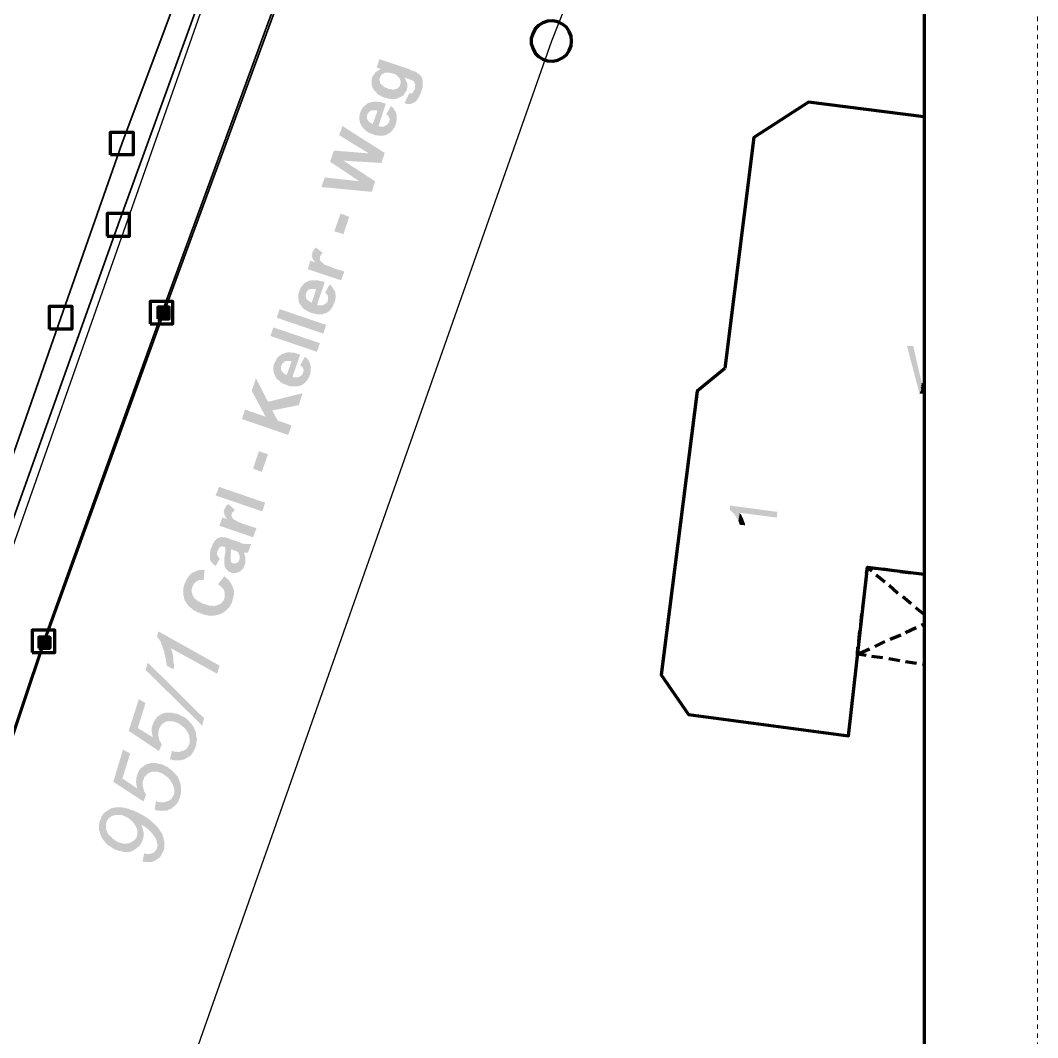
# Model space of a CAD drawing. Header units: metres. Extents: x -47 to 309, y -25 to 105.
# Drawn here: x 7.3 to 29.7, y 24.55 to 46.96 of the extents above; entities that cross this region are included whole.
import ezdxf

# ---------------------------------------------------------------- set-up
doc = ezdxf.new("R2010")
doc.units = ezdxf.units.M
doc.linetypes.add('AUSGEZOGEN', pattern=[0])
doc.linetypes.add('PUNKT2_S9', pattern=[0.001, 0, -0.001])
doc.layers.add('XR$1$STANDARD_1', color=7, linetype='AUSGEZOGEN', lineweight=25)

msp = doc.modelspace()

# ---------------------------------------------------------------- hatches: boundary and pattern name
at = {"layer": 'XR$1$STANDARD_1', "linetype": 'AUSGEZOGEN', "lineweight": 140, "transparency": 33554687}
h = msp.add_hatch(color=7, dxfattribs=at)
h.set_gradient(color2=(0, 0, 0), one_color=1)
h.paths.add_polyline_path([(15.2058, 46.0991), (15.1424, 45.9192), (15.2482, 45.8769), (15.1, 45.4006), (15.2164, 45.697), (15.227, 45.7181), (15.2482, 45.7499), (15.2588, 45.771), (15.2905, 45.7816), (15.3117, 45.7922), (15.3223, 45.8028), (15.4387, 45.8028), (15.4704, 45.7922), (15.5022, 45.7816), (15.5128, 45.7816), (15.5445, 45.771), (15.5763, 45.7499), (15.5974, 45.7393), (15.6186, 45.7181), (15.6397, 45.697), (15.6503, 45.6758), (15.6609, 45.6546), (15.6715, 45.6229), (15.6715, 45.57), (15.6609, 45.5382), (15.5763, 45.2313), (15.5974, 45.2313), (15.608, 45.2419), (15.7562, 45.697), (15.8726, 45.6546), (15.9149, 45.644), (15.9361, 45.6229), (15.9572, 45.6123), (15.9678, 45.6123), (15.9784, 45.5805), (15.989, 45.5594), (15.9996, 45.5276), (15.989, 45.5065), (15.989, 45.4747), (15.9784, 45.4324), (15.8937, 45.1149), (15.9149, 45.1255), (15.9467, 45.1361), (15.9678, 45.1466), (15.989, 45.1572), (16.0102, 45.1784), (16.0207, 45.189), (16.0419, 45.2101), (16.0525, 45.2419), (16.0736, 45.2631), (16.0842, 45.2948), (16.1054, 45.3266), (16.116, 45.3583), (16.1266, 45.3901), (16.1371, 45.4218), (16.1477, 45.4536), (16.1583, 45.4853), (16.1583, 45.57), (16.1689, 45.57), (16.1583, 45.6017), (16.1583, 45.6335), (16.1477, 45.6652), (16.1371, 45.6864), (16.1371, 45.697), (16.1266, 45.7181), (16.1054, 45.7393), (16.0842, 45.7605), (16.0631, 45.7816), (16.0419, 45.7922), (16.0207, 45.8134), (15.9996, 45.824), (15.9678, 45.8345), (15.9361, 45.8451), (15.9043, 45.8557), (15.8726, 45.8769)], flags=0)
h = msp.add_hatch(color=7, dxfattribs=at)
h.set_gradient(color2=(0, 0, 0), one_color=1)
h.paths.add_polyline_path([(15.0471, 45.697), (15.0365, 45.6652), (15.0365, 45.5276), (15.0471, 45.4959), (15.0577, 45.4641), (15.0683, 45.443), (15.0894, 45.4218), (15.1, 45.4006), (15.2482, 45.8769), (15.227, 45.8769), (15.1953, 45.8663), (15.1741, 45.8451), (15.1529, 45.8345), (15.1212, 45.8134), (15.1106, 45.7922), (15.0894, 45.771), (15.0789, 45.7499), (15.0577, 45.7287)], flags=0)
h = msp.add_hatch(color=7, dxfattribs=at)
h.set_gradient(color2=(0, 0, 0), one_color=1)
h.paths.add_polyline_path([(15.1, 45.4006), (15.1212, 45.3795), (15.1424, 45.3583), (15.1529, 45.3371), (15.1847, 45.3266), (15.2058, 45.3054), (15.2376, 45.2948), (15.2588, 45.2736), (15.2905, 45.2631), (15.3223, 45.2525), (15.3328, 45.2525), (15.3646, 45.2419), (15.3963, 45.2313), (15.4281, 45.2313), (15.4598, 45.2207), (15.5445, 45.2207), (15.5763, 45.2313), (15.6609, 45.5382), (15.6609, 45.5171), (15.6397, 45.4959), (15.6186, 45.4747), (15.5974, 45.4536), (15.5763, 45.443), (15.5551, 45.443), (15.5339, 45.4324), (15.481, 45.4324), (15.4493, 45.443), (15.4175, 45.443), (15.3858, 45.4536), (15.3752, 45.4641), (15.3434, 45.4747), (15.3117, 45.4853), (15.2905, 45.5065), (15.2693, 45.5276), (15.2482, 45.5382), (15.227, 45.5594), (15.2164, 45.5805), (15.2164, 45.6123), (15.2058, 45.6335), (15.2058, 45.6652), (15.2164, 45.697)], flags=0)
h = msp.add_hatch(color=7, dxfattribs=at)
h.set_gradient(color2=(0, 0, 0), one_color=1)
h.paths.add_polyline_path([(15.608, 45.2419), (15.6292, 45.2525), (15.6609, 45.2631), (15.6821, 45.2736), (15.7138, 45.2948), (15.735, 45.3054), (15.7456, 45.3266), (15.7667, 45.3477), (15.7773, 45.3795), (15.7985, 45.4006), (15.8091, 45.4324), (15.8091, 45.443), (15.8197, 45.4747), (15.8197, 45.5594), (15.8091, 45.5805), (15.7985, 45.6123), (15.7879, 45.6335), (15.7773, 45.6652), (15.7562, 45.697)], flags=0)
h = msp.add_hatch(color=7, dxfattribs=at)
h.set_gradient(color2=(0, 0, 0), one_color=1)
h.paths.add_polyline_path([(15.7562, 45.1361), (15.7773, 45.1255), (15.8091, 45.1149), (15.8937, 45.1149), (15.9784, 45.4324), (15.9678, 45.4218), (15.9572, 45.4006), (15.9467, 45.3689), (15.9255, 45.3583), (15.9149, 45.3477), (15.862, 45.3477)], flags=0)
h = msp.add_hatch(color=7, dxfattribs=at)
h.set_gradient(color2=(0, 0, 0), one_color=1)
h.paths.add_polyline_path([(14.7825, 44.9244), (14.7719, 44.8927), (14.7719, 44.8609), (14.7614, 44.8397), (14.7614, 44.7762), (14.7719, 44.7551), (14.7719, 44.7233), (14.7825, 44.6916), (14.7931, 44.6704), (14.8037, 44.6387), (14.8249, 44.6175), (14.8354, 44.5963), (14.9413, 44.8821), (14.9519, 44.9138), (14.973, 44.935), (14.9942, 44.9562), (15.0154, 44.9667), (15.0471, 44.9773), (15.1318, 44.9773), (15.1635, 44.9667), (15.0577, 44.6704), (14.9942, 44.4693), (15.0259, 44.4588), (15.0577, 44.4482), (15.0789, 44.4376), (15.1106, 44.427), (15.1424, 44.427), (15.1741, 44.4164), (15.2905, 44.4164), (15.3117, 44.427), (15.3434, 44.427), (15.3646, 44.4376), (15.3858, 44.4482), (15.4069, 44.4588), (15.4387, 44.4799), (15.4598, 44.5011), (15.4704, 44.5117), (15.4916, 44.5328), (15.5128, 44.5646), (15.5233, 44.5858), (15.5445, 44.6175), (15.5551, 44.6387), (15.5657, 44.6704), (15.5763, 44.6916), (15.5763, 44.7233), (15.5868, 44.7551), (15.5868, 44.8715), (15.5763, 44.8927), (15.5763, 44.9032), (15.5657, 44.935), (15.5551, 44.9562), (15.5339, 44.9773), (15.5233, 45.0091), (15.4175, 44.7233), (15.4175, 44.7127), (15.3963, 44.681), (15.3752, 44.6598), (15.354, 44.6493), (15.3328, 44.6281), (15.3223, 44.6281), (15.3011, 44.6175), (15.2164, 44.6175), (15.1847, 44.6281), (15.3434, 45.1149), (15.3223, 45.1255), (15.2905, 45.1361), (15.2588, 45.1466), (15.227, 45.1572), (15.1953, 45.1572), (15.1635, 45.1678), (15.0789, 45.1678), (15.0577, 45.1572), (15.0259, 45.1572), (15.0048, 45.1466), (14.9836, 45.1466), (14.9624, 45.1361), (14.9413, 45.1255), (14.9201, 45.1043), (14.8989, 45.0937), (14.8778, 45.0726), (14.8566, 45.0514), (14.8354, 45.0302), (14.8249, 45.0091), (14.8037, 44.9773), (14.7931, 44.9456)], flags=0)
h = msp.add_hatch(color=7, dxfattribs=at)
h.set_gradient(color2=(0, 0, 0), one_color=1)
h.paths.add_polyline_path([(15.354, 44.8821), (15.3646, 44.8821), (15.3963, 44.8609), (15.4069, 44.8397), (15.4175, 44.808), (15.4281, 44.7868), (15.4281, 44.7551), (15.4175, 44.7233), (15.5233, 45.0091), (15.5022, 45.0302), (15.481, 45.0514), (15.4598, 45.0726)], flags=0)
h = msp.add_hatch(color=7, dxfattribs=at)
h.set_gradient(color2=(0, 0, 0), one_color=1)
h.paths.add_polyline_path([(14.8354, 44.5963), (14.8566, 44.5752), (14.8778, 44.554), (14.8989, 44.5328), (14.9201, 44.5117), (14.9413, 44.5011), (14.973, 44.4799), (14.9942, 44.4693), (15.0577, 44.6704), (15.0365, 44.681), (15.0048, 44.7022), (14.9836, 44.7127), (14.9624, 44.7339), (14.9519, 44.7551), (14.9413, 44.7657), (14.9307, 44.7974), (14.9307, 44.8503), (14.9413, 44.8821)], flags=0)
h = msp.add_hatch(color=7, dxfattribs=at)
h.set_gradient(color2=(0, 0, 0), one_color=1)
h.paths.add_polyline_path([(14.391, 44.6281), (14.3169, 44.427), (14.973, 44.0249), (15.2482, 43.8132), (15.3223, 44.0354)], flags=0)
h = msp.add_hatch(color=7, dxfattribs=at)
h.set_gradient(color2=(0, 0, 0), one_color=1)
h.paths.add_polyline_path([(14.2005, 44.0884), (14.1158, 43.8449), (14.7614, 43.411), (15.0365, 43.1782), (15.1106, 43.411), (14.4121, 43.8661)], flags=0)
h = msp.add_hatch(color=7, dxfattribs=at)
h.set_gradient(color2=(0, 0, 0), one_color=1)
h.paths.add_polyline_path([(14.2005, 44.0884), (14.4121, 43.8661), (15.2482, 43.8132), (14.973, 44.0249)], flags=0)
h = msp.add_hatch(color=7, dxfattribs=at)
h.set_gradient(color2=(0, 0, 0), one_color=1)
h.paths.add_polyline_path([(13.9994, 43.4957), (13.9253, 43.2841), (15.0365, 43.1782), (14.7614, 43.411)], flags=0)
h = msp.add_hatch(color=7, dxfattribs=at)
h.set_gradient(color2=(0, 0, 0), one_color=1)
h.paths.add_polyline_path([(14.4121, 42.2469), (14.2111, 42.3104), (14.3486, 42.702), (14.5391, 42.6279)], flags=0)
h = msp.add_hatch(color=7, dxfattribs=at)
h.set_gradient(color2=(0, 0, 0), one_color=1)
h.paths.add_polyline_path([(13.7242, 41.8342), (13.7242, 41.8024), (13.7137, 41.7707), (13.7242, 41.7389), (13.7242, 41.7284), (13.7348, 41.7072), (13.7454, 41.686), (13.7666, 41.6543), (13.7877, 41.6225), (13.8936, 41.7495), (13.9041, 41.7601), (13.9147, 41.7919), (13.9359, 41.813), (13.9571, 41.8342), (13.8089, 41.9506), (13.7877, 41.9294), (13.7666, 41.9083), (13.756, 41.8871), (13.7348, 41.8659)], flags=0)
h = msp.add_hatch(color=7, dxfattribs=at)
h.set_gradient(color2=(0, 0, 0), one_color=1)
h.paths.add_polyline_path([(13.6819, 41.6649), (13.629, 41.4744), (14.3592, 41.231), (14.4333, 41.4215), (14.2005, 41.4955), (14.1687, 41.5061), (14.1264, 41.5273), (14.0946, 41.5379), (14.0629, 41.5485), (14.0417, 41.559), (14.01, 41.5696), (13.9888, 41.5802), (13.9782, 41.5908), (13.9571, 41.6014), (13.9465, 41.612), (13.9253, 41.6331), (13.9041, 41.6543), (13.8936, 41.6754), (13.8936, 41.7495), (13.7877, 41.6225)], flags=0)
h = msp.add_hatch(color=7, dxfattribs=at)
h.set_gradient(color2=(0, 0, 0), one_color=1)
h.paths.add_polyline_path([(13.4385, 40.9876), (13.4279, 40.9558), (13.4173, 40.9346), (13.4173, 40.8182), (13.4279, 40.7865), (13.4279, 40.7653), (13.4385, 40.7336), (13.4597, 40.7018), (13.4702, 40.6807), (13.4914, 40.6595), (13.5867, 40.9452), (13.6078, 40.977), (13.6184, 40.9981), (13.6396, 41.0193), (13.6713, 41.0299), (13.6925, 41.0405), (13.7772, 41.0405), (13.8089, 41.0299), (13.7137, 40.7336), (13.6502, 40.5325), (13.6819, 40.5219), (13.7137, 40.5113), (13.7348, 40.5007), (13.7666, 40.5007), (13.7983, 40.4902), (13.8301, 40.4796), (13.9359, 40.4796), (13.9676, 40.4902), (13.9888, 40.5007), (14.01, 40.5007), (14.0417, 40.5113), (14.0629, 40.5325), (14.0841, 40.5431), (14.1052, 40.5642), (14.1264, 40.5854), (14.1476, 40.6066), (14.1581, 40.6277), (14.1793, 40.6489), (14.1899, 40.6807), (14.2005, 40.7124), (14.2216, 40.7442), (14.2216, 40.7653), (14.2322, 40.7865), (14.2322, 40.8182), (14.2428, 40.85), (14.2428, 40.9029), (14.2322, 40.9346), (14.2322, 40.9664), (14.2216, 40.9981), (14.2005, 41.0193), (14.1899, 41.0511), (14.1687, 41.0722), (14.0735, 40.7865), (14.0629, 40.7759), (14.0523, 40.7442), (14.0311, 40.723), (14.01, 40.7124), (13.9782, 40.6912), (13.9465, 40.6807), (13.8618, 40.6807), (13.8301, 40.6912), (13.9994, 41.1886), (13.9782, 41.1992), (13.9359, 41.2098), (13.9041, 41.2098), (13.8724, 41.2204), (13.8407, 41.231), (13.7031, 41.231), (13.6819, 41.2204), (13.6607, 41.2204), (13.629, 41.2098), (13.6184, 41.1992), (13.5972, 41.1886), (13.5655, 41.1781), (13.5443, 41.1569), (13.5232, 41.1357), (13.5126, 41.1146), (13.4914, 41.0934), (13.4702, 41.0722), (13.4597, 41.0405), (13.4491, 41.0193)], flags=0)
h = msp.add_hatch(color=7, dxfattribs=at)
h.set_gradient(color2=(0, 0, 0), one_color=1)
h.paths.add_polyline_path([(14.01, 40.9558), (14.0206, 40.9452), (14.0417, 40.9241), (14.0629, 40.9029), (14.0735, 40.8817), (14.0735, 40.7865), (14.1687, 41.0722), (14.1581, 41.0934), (14.137, 41.1146), (14.1052, 41.1357)], flags=0)
h = msp.add_hatch(color=7, dxfattribs=at)
h.set_gradient(color2=(0, 0, 0), one_color=1)
h.paths.add_polyline_path([(13.4914, 40.6595), (13.502, 40.6383), (13.5232, 40.6172), (13.5443, 40.596), (13.5655, 40.5854), (13.5972, 40.5642), (13.6184, 40.5537), (13.6502, 40.5325), (13.7137, 40.7336), (13.6819, 40.7547), (13.6607, 40.7653), (13.6396, 40.7865), (13.6184, 40.7971), (13.5972, 40.8182), (13.5972, 40.8288), (13.5867, 40.8606), (13.5761, 40.8923), (13.5867, 40.9135), (13.5867, 40.9452)], flags=0)
h = msp.add_hatch(color=7, dxfattribs=at)
h.set_gradient(color2=(0, 0, 0), one_color=1)
h.paths.add_polyline_path([(13.9676, 40.0563), (12.9411, 40.4055), (13.0046, 40.596), (14.0311, 40.2468)], flags=0)
h = msp.add_hatch(color=7, dxfattribs=at)
h.set_gradient(color2=(0, 0, 0), one_color=1)
h.paths.add_polyline_path([(13.8301, 39.6541), (12.8035, 40.0033), (12.867, 40.1938), (13.8936, 39.8446)], flags=0)
h = msp.add_hatch(color=7, dxfattribs=at)
h.set_gradient(color2=(0, 0, 0), one_color=1)
h.paths.add_polyline_path([(26.9635, 39.7811), (26.8259, 39.7811), (27.1011, 38.7334), (27.1646, 38.8816), (27.1646, 38.9239), (27.154, 38.9556), (27.154, 38.9768), (27.1434, 39.0086), (27.1434, 39.0403), (27.1328, 39.0615), (27.1222, 39.0932)], flags=0)
h = msp.add_hatch(color=7, dxfattribs=at)
h.set_gradient(color2=(0, 0, 0), one_color=1)
h.paths.add_polyline_path([(12.8882, 39.3895), (12.8776, 39.3684), (12.8776, 39.3366), (12.867, 39.3049), (12.867, 39.252), (12.8776, 39.2202), (12.8776, 39.199), (12.8882, 39.1673), (12.8988, 39.1461), (12.9094, 39.1144), (12.9305, 39.0826), (12.9411, 39.0615), (13.0469, 39.3578), (13.0575, 39.379), (13.0787, 39.4107), (13.0998, 39.4213), (13.121, 39.4425), (13.1528, 39.453), (13.2374, 39.453), (13.2692, 39.4425), (13.1633, 39.1461), (13.0998, 38.9451), (13.1316, 38.9345), (13.1633, 38.9239), (13.1845, 38.9133), (13.2163, 38.9027), (13.248, 38.8921), (13.3962, 38.8921), (13.4173, 38.9027), (13.4491, 38.9027), (13.4702, 38.9133), (13.4914, 38.9239), (13.5232, 38.9345), (13.5443, 38.9556), (13.5655, 38.9662), (13.5761, 38.9874), (13.5972, 39.0086), (13.6184, 39.0297), (13.629, 39.0615), (13.6502, 39.0826), (13.6607, 39.1144), (13.6713, 39.1461), (13.6819, 39.1673), (13.6819, 39.199), (13.6925, 39.2308), (13.6925, 39.3472), (13.6819, 39.3684), (13.6819, 39.379), (13.6713, 39.4107), (13.6607, 39.4319), (13.6502, 39.453), (13.629, 39.4848), (13.5232, 39.199), (13.5232, 39.1779), (13.502, 39.1567), (13.4914, 39.1355), (13.4597, 39.1144), (13.4385, 39.1038), (13.4279, 39.1038), (13.4068, 39.0932), (13.3221, 39.0932), (13.2903, 39.1038), (13.4597, 39.5906), (13.4279, 39.6012), (13.3962, 39.6118), (13.3644, 39.6224), (13.3327, 39.6329), (13.2692, 39.6329), (13.2374, 39.6435), (13.1845, 39.6435), (13.1633, 39.6329), (13.1316, 39.6329), (13.1104, 39.6224), (13.0893, 39.6118), (13.0787, 39.6118), (13.0469, 39.6012), (13.0258, 39.58), (13.0046, 39.5694), (12.9834, 39.5483), (12.9623, 39.5271), (12.9411, 39.5059), (12.9305, 39.4742), (12.9199, 39.453), (12.8988, 39.4213)], flags=0)
h = msp.add_hatch(color=7, dxfattribs=at)
h.set_gradient(color2=(0, 0, 0), one_color=1)
h.paths.add_polyline_path([(13.4597, 39.3578), (13.4702, 39.3472), (13.502, 39.326), (13.5126, 39.3049), (13.5232, 39.2837), (13.5337, 39.2625), (13.5337, 39.2308), (13.5232, 39.199), (13.629, 39.4848), (13.6078, 39.5059), (13.5867, 39.5271), (13.5655, 39.5483)], flags=0)
h = msp.add_hatch(color=7, dxfattribs=at)
h.set_gradient(color2=(0, 0, 0), one_color=1)
h.paths.add_polyline_path([(12.9411, 39.0615), (12.9623, 39.0403), (12.9834, 39.0297), (13.0046, 39.0086), (13.0258, 38.9874), (13.0469, 38.9768), (13.0787, 38.9556), (13.0998, 38.9451), (13.1633, 39.1461), (13.1422, 39.1567), (13.1104, 39.1673), (13.0893, 39.1885), (13.0681, 39.2096), (13.0575, 39.2308), (13.0469, 39.2414), (13.0363, 39.2625), (13.0363, 39.326), (13.0469, 39.3578)], flags=0)
h = msp.add_hatch(color=7, dxfattribs=at)
h.set_gradient(color2=(0, 0, 0), one_color=1)
h.paths.add_polyline_path([(12.486, 39.072), (12.3908, 38.7969), (12.6977, 38.2254), (12.8459, 38.363), (13.4279, 38.4794), (13.5126, 38.744), (12.7506, 38.5535)], flags=0)
h = msp.add_hatch(color=7, dxfattribs=at)
h.set_gradient(color2=(0, 0, 0), one_color=1)
h.paths.add_polyline_path([(27.1963, 38.7334), (27.1011, 38.7334), (27.1646, 38.8816), (27.1963, 38.8816), (27.1963, 38.7704)], flags=0)
h = msp.add_hatch(color=7, dxfattribs=at)
h.set_gradient(color2=(0, 0, 0), one_color=1)
h.paths.add_polyline_path([(27.1963, 38.7704), (27.1646, 38.8816), (27.1963, 38.8816), (27.1963, 38.8181)], flags=0)
h = msp.add_hatch(color=7, dxfattribs=at)
h.set_gradient(color2=(0, 0, 0), one_color=1)
h.paths.add_polyline_path([(12.2426, 38.3842), (12.1791, 38.1725), (13.1951, 37.8233), (13.2692, 38.0349), (12.9623, 38.1408), (12.8459, 38.363), (12.6977, 38.2254)], flags=0)
h = msp.add_hatch(color=7, dxfattribs=at)
h.set_gradient(color2=(0, 0, 0), one_color=1)
h.paths.add_polyline_path([(12.613, 37.0084), (12.4225, 37.0825), (12.5495, 37.4634), (12.7506, 37.3999)], flags=0)
h = msp.add_hatch(color=7, dxfattribs=at)
h.set_gradient(color2=(0, 0, 0), one_color=1)
h.paths.add_polyline_path([(12.6236, 36.1406), (11.5971, 36.4898), (11.6712, 36.6803), (12.6871, 36.3311)], flags=0)
h = msp.add_hatch(color=7, dxfattribs=at)
h.set_gradient(color2=(0, 0, 0), one_color=1)
h.paths.add_polyline_path([(11.7452, 36.003), (11.6817, 35.8231), (12.4225, 35.5691), (12.4966, 35.7702), (12.2638, 35.8443), (12.232, 35.8548), (12.1897, 35.8654), (12.158, 35.8866), (12.1262, 35.8972), (12.0945, 35.9078), (12.0733, 35.9183), (12.0521, 35.9289), (12.0416, 35.9395), (12.0204, 35.9501), (12.0098, 35.9501), (11.9886, 35.9713), (11.9675, 35.9924), (11.9569, 36.0136), (11.9463, 36.0347), (11.9463, 36.0665), (11.9569, 36.0982), (11.8511, 35.9713)], flags=0)
h = msp.add_hatch(color=7, dxfattribs=at)
h.set_gradient(color2=(0, 0, 0), one_color=1)
h.paths.add_polyline_path([(11.7876, 36.1829), (11.7876, 36.1723), (11.777, 36.1406), (11.777, 36.1194), (11.7876, 36.0877), (11.7876, 36.0771), (11.7981, 36.0559), (11.8087, 36.0242), (11.8299, 36.003), (11.8511, 35.9713), (11.9569, 36.0982), (11.9569, 36.1088), (11.9781, 36.13), (11.9992, 36.1512), (12.0204, 36.1723), (11.8722, 36.2993), (11.8511, 36.2782), (11.8299, 36.257), (11.8193, 36.2358), (11.7981, 36.2041)], flags=0)
h = msp.add_hatch(color=7, dxfattribs=at)
h.set_gradient(color2=(0, 0, 0), one_color=1)
h.paths.add_polyline_path([(22.9314, 36.2676), (22.9208, 36.1829), (22.9208, 36.1723), (22.942, 36.1617), (22.9631, 36.1406), (22.9843, 36.1194), (23.0055, 36.0982), (23.0266, 36.0771), (23.0372, 36.0453), (23.0584, 36.0347), (23.069, 36.003), (23.0795, 35.9818), (23.1007, 35.9607), (23.1113, 35.9289), (23.143, 36.1088), (23.9579, 36.003), (23.9685, 36.13)], flags=0)
h = msp.add_hatch(color=7, dxfattribs=at)
h.set_gradient(color2=(0, 0, 0), one_color=1)
h.paths.add_polyline_path([(23.1113, 35.9289), (23.1219, 35.9078), (23.1325, 35.876), (23.143, 35.8443), (23.2595, 35.8337), (23.2595, 35.8654), (23.2489, 35.8866), (23.2383, 35.9183), (23.2277, 35.9395), (23.2171, 35.9713), (23.2171, 35.9818), (23.196, 36.0136), (23.1854, 36.0347), (23.1748, 36.0665), (23.1536, 36.0877), (23.143, 36.1088)], flags=0)
h = msp.add_hatch(color=7, dxfattribs=at)
h.set_gradient(color2=(0, 0, 0), one_color=1)
h.paths.add_polyline_path([(11.5018, 35.3257), (11.4912, 35.3257), (11.4807, 35.2834), (11.4807, 35.2516), (11.4701, 35.2199), (11.4701, 35.0929), (11.4807, 35.0611), (11.4912, 35.04), (11.5124, 35.0188), (11.523, 34.9976), (11.5442, 34.9765), (11.5759, 34.9553), (11.5971, 34.9341), (11.6923, 35.1035), (11.6817, 35.1035), (11.6606, 35.1246), (11.65, 35.1458), (11.6394, 35.1669), (11.6288, 35.1775), (11.6288, 35.2304), (11.6394, 35.2622), (11.7452, 35.5691), (11.7241, 35.5797), (11.7029, 35.5691), (11.6923, 35.5691), (11.6712, 35.5585), (11.6394, 35.5479), (11.6182, 35.5374), (11.5971, 35.5056), (11.5759, 35.495), (11.5653, 35.4739), (11.5547, 35.4527), (11.5336, 35.4209), (11.523, 35.3892), (11.5124, 35.3574)], flags=0)
h = msp.add_hatch(color=7, dxfattribs=at)
h.set_gradient(color2=(0, 0, 0), one_color=1)
h.paths.add_polyline_path([(11.7452, 35.5691), (11.6394, 35.2622), (11.65, 35.2939), (11.6712, 35.3257), (11.6817, 35.3469), (11.7029, 35.3574), (11.7346, 35.368), (11.7558, 35.368), (11.7876, 35.3574), (11.8087, 35.3469), (11.8087, 35.2199), (11.7981, 35.1881), (11.7981, 35.1458), (11.7876, 35.114), (11.7876, 34.9659), (11.7981, 34.9447), (11.7981, 34.913), (11.9357, 35.3045), (11.9781, 35.2939), (11.9886, 35.2834), (12.031, 35.2728), (12.0521, 35.2622), (12.0733, 35.2516), (12.0945, 35.241), (12.1051, 35.2093), (12.1156, 35.1881), (12.1262, 35.1564), (12.1262, 35.1035), (12.1156, 35.0717), (12.031, 34.786), (12.0627, 34.786), (12.2215, 35.2304), (12.3061, 35.2304), (12.3802, 35.4209), (12.2638, 35.4209), (12.2426, 35.4209), (12.2109, 35.4315), (12.1897, 35.4315), (12.158, 35.4421), (12.1156, 35.4633), (11.8934, 35.5374), (11.8722, 35.5479), (11.8405, 35.5585), (11.8087, 35.5691), (11.777, 35.5691)], flags=0)
h = msp.add_hatch(color=7, dxfattribs=at)
h.set_gradient(color2=(0, 0, 0), one_color=1)
h.paths.add_polyline_path([(11.7981, 34.913), (11.8193, 34.8918), (11.8299, 34.86), (11.8405, 34.86), (11.8616, 34.8389), (11.8828, 34.8177), (11.904, 34.8071), (11.9357, 34.7965), (11.9463, 34.786), (12.031, 34.786), (12.1156, 35.0717), (12.1051, 35.04), (12.0839, 35.0188), (12.0627, 35.0082), (12.0416, 34.9976), (12.0098, 34.987), (11.9781, 34.9976), (11.9569, 35.0082), (11.9357, 35.0294), (11.9251, 35.0611), (11.9251, 35.1881), (11.9357, 35.2304), (11.9357, 35.3045)], flags=0)
h = msp.add_hatch(color=7, dxfattribs=at)
h.set_gradient(color2=(0, 0, 0), one_color=1)
h.paths.add_polyline_path([(12.0627, 34.786), (12.0839, 34.7965), (12.1156, 34.8071), (12.1368, 34.8177), (12.158, 34.8389), (12.1791, 34.86), (12.2003, 34.8812), (12.2109, 34.9024), (12.2215, 34.9341), (12.2426, 34.9659), (12.2426, 34.9765), (12.2532, 35.0082), (12.2532, 35.1458), (12.2426, 35.1669), (12.232, 35.1987), (12.2215, 35.2304)], flags=0)
h = msp.add_hatch(color=7, dxfattribs=at)
h.set_gradient(color2=(0, 0, 0), one_color=1)
h.paths.add_polyline_path([(10.9092, 34.5426), (10.9092, 34.5108), (10.8986, 34.4896), (10.888, 34.4579), (10.888, 34.3944), (10.8774, 34.3732), (10.888, 34.3415), (10.888, 34.2886), (10.8986, 34.2568), (10.8986, 34.2251), (10.9092, 34.2039), (10.9198, 34.1722), (10.9409, 34.151), (10.9409, 34.1404), (10.9515, 34.1192), (10.9727, 34.0981), (10.9833, 34.0769), (11.0044, 34.0557), (11.0256, 34.0346), (11.0468, 34.0134), (11.0679, 34.0028), (11.0891, 33.9817), (11.1103, 33.9605), (11.142, 33.9499), (11.1632, 33.9393), (11.1949, 33.9182), (11.2267, 33.9076), (11.2584, 33.897), (11.2902, 33.8864), (11.3113, 33.8758), (11.3431, 33.8652), (11.3748, 33.8547), (11.4066, 33.8547), (11.4383, 33.8441), (11.5865, 33.8441), (11.6077, 33.8547), (11.6394, 33.8547), (11.6606, 33.8652), (11.6923, 33.8758), (11.7135, 33.8864), (11.7241, 33.8864), (11.7558, 33.9076), (11.777, 33.9182), (11.7981, 33.9393), (11.8193, 33.9499), (11.8405, 33.9711), (11.8616, 33.9922), (11.8828, 34.0134), (11.904, 34.0346), (11.9146, 34.0557), (11.9251, 34.0875), (11.9463, 34.1087), (11.9569, 34.1404), (11.9675, 34.1722), (11.9675, 34.1827), (11.9781, 34.2145), (11.9886, 34.2462), (11.9886, 34.278), (11.9992, 34.2991), (11.9992, 34.3944), (11.9886, 34.4156), (11.9886, 34.4473), (11.9781, 34.4685), (11.9675, 34.4896), (11.9569, 34.5108), (11.9463, 34.532), (11.9357, 34.5531), (11.9146, 34.5849), (11.7876, 34.2251), (11.7876, 34.2145), (11.777, 34.1827), (11.7558, 34.1616), (11.7346, 34.1404), (11.7241, 34.1192), (11.6923, 34.0981), (11.6712, 34.0875), (11.65, 34.0769), (11.6394, 34.0769), (11.6182, 34.0663), (11.5865, 34.0663), (11.5653, 34.0557), (11.5442, 34.0557), (11.5124, 34.0663), (11.4489, 34.0663), (11.4172, 34.0769), (11.3854, 34.0875), (11.3431, 34.0981), (11.3113, 34.1087), (11.2796, 34.1298), (11.2478, 34.1404), (11.2161, 34.1616), (11.1949, 34.1722), (11.1738, 34.1933), (11.1526, 34.2039), (11.1314, 34.2251), (11.1208, 34.2462), (11.1103, 34.2568), (11.0997, 34.278), (11.0891, 34.2991), (11.0785, 34.3309), (11.0679, 34.3626), (11.0679, 34.4156), (11.0785, 34.4473), (11.0891, 34.4791), (11.2055, 34.8389), (11.1738, 34.8283), (11.1526, 34.8177), (11.1314, 34.8071), (11.1103, 34.7965), (11.0785, 34.786), (11.0573, 34.7648), (11.0362, 34.7436), (11.015, 34.7225), (11.0044, 34.7013), (10.9833, 34.6801), (10.9621, 34.659), (10.9515, 34.6272), (10.9409, 34.6061), (10.9303, 34.5743)], flags=0)
h = msp.add_hatch(color=7, dxfattribs=at)
h.set_gradient(color2=(0, 0, 0), one_color=1)
h.paths.add_polyline_path([(11.2055, 34.8389), (11.0891, 34.4791), (11.0891, 34.4896), (11.0997, 34.5108), (11.1208, 34.5426), (11.142, 34.5637), (11.1526, 34.5849), (11.1843, 34.5955), (11.1843, 34.6061), (11.2161, 34.6166), (11.2373, 34.6272), (11.3325, 34.6272), (11.3537, 34.8495), (11.2373, 34.8495)], flags=0)
h = msp.add_hatch(color=7, dxfattribs=at)
h.set_gradient(color2=(0, 0, 0), one_color=1)
h.paths.add_polyline_path([(11.65, 34.532), (11.6712, 34.5108), (11.7029, 34.5002), (11.7241, 34.4791), (11.7452, 34.4579), (11.7558, 34.4367), (11.777, 34.4156), (11.7876, 34.3838), (11.7876, 34.3732), (11.7981, 34.3415), (11.7981, 34.2568), (11.7876, 34.2251), (11.9146, 34.5849), (11.904, 34.6061), (11.8828, 34.6272), (11.8616, 34.6484), (11.8405, 34.6696), (11.8087, 34.6907), (11.7876, 34.7119)], flags=0)
h = msp.add_hatch(color=7, dxfattribs=at)
h.set_gradient(color2=(0, 0, 0), one_color=1)
h.paths.add_polyline_path([(10.3377, 33.4948), (10.306, 33.389), (10.3271, 33.3467), (10.3589, 33.3149), (10.3695, 33.2832), (10.38, 33.2832), (10.3906, 33.2514), (10.4012, 33.2197), (10.4224, 33.1774), (10.4329, 33.135), (10.4435, 33.0927), (10.4647, 33.0504), (10.4647, 33.0292), (10.4753, 32.9869), (10.4859, 32.9445), (10.4964, 32.9022), (10.507, 32.8599), (10.507, 32.8175), (10.6129, 33.1244), (11.6288, 32.5636), (11.6817, 32.7435)], flags=0)
h = msp.add_hatch(color=7, dxfattribs=at)
h.set_gradient(color2=(0, 0, 0), one_color=1)
h.paths.add_polyline_path([(10.507, 32.8175), (10.5176, 32.7858), (10.5176, 32.7435), (10.6658, 32.6588), (10.6764, 32.6905), (10.6764, 32.7858), (10.6658, 32.8281), (10.6658, 32.9128), (10.6552, 32.9551), (10.6552, 32.9869), (10.6446, 33.0292), (10.634, 33.0609), (10.6234, 33.0927), (10.6129, 33.1244)], flags=0)
h = msp.add_hatch(color=7, dxfattribs=at)
h.set_gradient(color2=(0, 0, 0), one_color=1)
h.paths.add_polyline_path([(11.3007, 31.4206), (10.052, 32.6482), (10.1049, 32.807), (11.3431, 31.5793)], flags=0)
h = msp.add_hatch(color=7, dxfattribs=at)
h.set_gradient(color2=(0, 0, 0), one_color=1)
h.paths.add_polyline_path([(9.9038, 32.0027), (9.6816, 31.3042), (10.3483, 30.8597), (10.4118, 31.0079), (10.4012, 31.0184), (10.38, 31.0608), (10.3589, 31.0925), (10.3483, 31.1349), (10.3377, 31.1772), (10.3377, 31.2936), (10.3483, 31.3253), (10.4329, 31.6852), (10.4012, 31.6746), (10.3695, 31.6534), (10.2213, 31.156), (9.8826, 31.3677), (10.052, 31.918)], flags=0)
h = msp.add_hatch(color=7, dxfattribs=at)
h.set_gradient(color2=(0, 0, 0), one_color=1)
h.paths.add_polyline_path([(10.2107, 31.4312), (10.2001, 31.4206), (10.1895, 31.3783), (10.1895, 31.2724), (10.2001, 31.2301), (10.2001, 31.1878), (10.2213, 31.156), (10.3695, 31.6534), (10.3377, 31.6323), (10.306, 31.6111), (10.2848, 31.5793), (10.2636, 31.5476), (10.2425, 31.5158), (10.2213, 31.4735)], flags=0)
h = msp.add_hatch(color=7, dxfattribs=at)
h.set_gradient(color2=(0, 0, 0), one_color=1)
h.paths.add_polyline_path([(10.4329, 31.6852), (10.3483, 31.3253), (10.3483, 31.3465), (10.3695, 31.3783), (10.3906, 31.4206), (10.4118, 31.4523), (10.4435, 31.4735), (10.4753, 31.4947), (10.4964, 31.5053), (10.5282, 31.5158), (10.6446, 31.5158), (10.6869, 31.5053), (10.7187, 31.4947), (10.7504, 31.4841), (10.7928, 31.4629), (10.8245, 31.4418), (10.8563, 31.41), (10.888, 31.3888), (10.9092, 31.3677), (10.9409, 31.3359), (10.9621, 31.3042), (10.9833, 31.2724), (11.0044, 31.2301), (11.015, 31.1984), (11.015, 31.1666), (11.0256, 31.1243), (11.0256, 31.0502), (11.015, 31.0079), (11.1314, 31.3465), (11.1103, 31.3888), (11.0891, 31.4206), (11.0679, 31.4523), (11.0362, 31.4841), (11.015, 31.5158), (10.9833, 31.5476), (10.9515, 31.5688), (10.9198, 31.6005), (10.8774, 31.6217), (10.8457, 31.6323), (10.8139, 31.6534), (10.7716, 31.6746), (10.7293, 31.6852), (10.7081, 31.6852), (10.6658, 31.6958), (10.6234, 31.7063), (10.507, 31.7063), (10.4647, 31.6958)], flags=0)
h = msp.add_hatch(color=7, dxfattribs=at)
h.set_gradient(color2=(0, 0, 0), one_color=1)
h.paths.add_polyline_path([(10.634, 30.8703), (10.5917, 30.6798), (10.6234, 30.6692), (10.634, 30.6692), (10.6658, 30.6586), (10.8351, 30.6586), (10.8563, 30.6692), (10.888, 30.6692), (10.9303, 30.6904), (10.9621, 30.7115), (11.0044, 30.7327), (11.0362, 30.7539), (11.0573, 30.775), (11.0785, 30.8068), (11.0997, 30.8385), (11.1208, 30.8809), (11.142, 30.9126), (11.1526, 30.9549), (11.1632, 30.9655), (11.1738, 31.0079), (11.1738, 31.0502), (11.1843, 31.0925), (11.1843, 31.1349), (11.1738, 31.1666), (11.1738, 31.2089), (11.1632, 31.2513), (11.1632, 31.2724), (11.142, 31.3148), (11.1314, 31.3465), (11.015, 31.0079), (10.9938, 30.9655), (10.9727, 30.9338), (10.9409, 30.902), (10.9303, 30.8914), (10.8986, 30.8703), (10.8563, 30.8597), (10.8139, 30.8491), (10.8034, 30.8385), (10.761, 30.8385), (10.7187, 30.8491), (10.6764, 30.8491)], flags=0)
h = msp.add_hatch(color=7, dxfattribs=at)
h.set_gradient(color2=(0, 0, 0), one_color=1)
h.paths.add_polyline_path([(9.5546, 30.8914), (9.3429, 30.1824), (10.0096, 29.7485), (10.0625, 29.8967), (10.0625, 29.9072), (10.0308, 29.9496), (10.0202, 29.9813), (10.0096, 30.0236), (9.999, 30.0554), (9.9885, 30.0977), (9.9885, 30.1718), (9.999, 30.2141), (10.0943, 30.574), (10.052, 30.5634), (10.0308, 30.5422), (9.8721, 30.0342), (9.544, 30.2565), (9.7133, 30.8068)], flags=0)
h = msp.add_hatch(color=7, dxfattribs=at)
h.set_gradient(color2=(0, 0, 0), one_color=1)
h.paths.add_polyline_path([(9.8615, 30.32), (9.8615, 30.3094), (9.8509, 30.2671), (9.8509, 30.2247), (9.8403, 30.1824), (9.8509, 30.1612), (9.8509, 30.1189), (9.8615, 30.0766), (9.8721, 30.0342), (10.0308, 30.5422), (9.999, 30.521), (9.9673, 30.4999), (9.9356, 30.4681), (9.9144, 30.4364), (9.8932, 30.4046), (9.8826, 30.3623)], flags=0)
h = msp.add_hatch(color=7, dxfattribs=at)
h.set_gradient(color2=(0, 0, 0), one_color=1)
h.paths.add_polyline_path([(10.0943, 30.574), (9.999, 30.2141), (10.0096, 30.2353), (10.0202, 30.2671), (10.0414, 30.3094), (10.0731, 30.3306), (10.1049, 30.3623), (10.1366, 30.3835), (10.1472, 30.3835), (10.1895, 30.4046), (10.306, 30.4046), (10.3483, 30.3941), (10.3695, 30.3835), (10.4118, 30.3729), (10.4435, 30.3517), (10.4753, 30.3306), (10.5176, 30.2988), (10.5494, 30.2776), (10.5599, 30.2565), (10.5917, 30.2247), (10.6129, 30.193), (10.634, 30.1506), (10.6552, 30.1189), (10.6658, 30.0871), (10.6764, 30.0554), (10.6869, 30.0131), (10.6869, 29.939), (10.6764, 29.8967), (10.7822, 30.2353), (10.7716, 30.2776), (10.7504, 30.3094), (10.7187, 30.3411), (10.6975, 30.3729), (10.6658, 30.4046), (10.634, 30.4364), (10.6023, 30.4575), (10.5705, 30.4787), (10.5388, 30.5105), (10.507, 30.521), (10.4647, 30.5422), (10.4224, 30.5634), (10.3906, 30.574), (10.3695, 30.574), (10.3271, 30.5845), (10.2848, 30.5951), (10.1684, 30.5951), (10.126, 30.5845)], flags=0)
h = msp.add_hatch(color=7, dxfattribs=at)
h.set_gradient(color2=(0, 0, 0), one_color=1)
h.paths.add_polyline_path([(10.2848, 29.7591), (10.253, 29.5686), (10.2848, 29.558), (10.3271, 29.5474), (10.507, 29.5474), (10.5494, 29.558), (10.5811, 29.5792), (10.6234, 29.5897), (10.6552, 29.6215), (10.6869, 29.6427), (10.7081, 29.6638), (10.7399, 29.6956), (10.761, 29.7273), (10.7822, 29.7697), (10.7928, 29.8014), (10.8139, 29.8437), (10.8139, 29.8543), (10.8245, 29.8967), (10.8351, 29.939), (10.8351, 30.0554), (10.8245, 30.0977), (10.8245, 30.1401), (10.8139, 30.1612), (10.8034, 30.2036), (10.7822, 30.2353), (10.6764, 29.8967), (10.6552, 29.8543), (10.634, 29.8226), (10.6023, 29.7908), (10.5917, 29.7802), (10.5494, 29.7591), (10.5176, 29.7485), (10.4753, 29.7379), (10.4541, 29.7273), (10.3695, 29.7273), (10.3377, 29.7379), (10.3271, 29.7379)], flags=0)
h = msp.add_hatch(color=7, dxfattribs=at)
h.set_gradient(color2=(0, 0, 0), one_color=1)
h.paths.add_polyline_path([(9.2688, 29.5792), (9.1842, 29.2828), (9.1947, 29.2934), (9.2053, 29.3252), (9.2265, 29.3569), (9.2582, 29.3887), (9.2794, 29.4098), (9.3112, 29.431), (9.3535, 29.4416), (9.3958, 29.4522), (9.5228, 29.4522), (9.5546, 29.4416), (9.5757, 29.431), (9.6075, 29.4204), (9.6498, 29.3993), (9.6816, 29.3781), (9.7133, 29.3463), (9.7451, 29.3252), (9.7768, 29.2934), (9.8086, 29.2511), (9.8297, 29.2193), (9.8403, 29.1876), (9.8615, 29.1558), (9.8721, 29.1135), (9.8721, 29.0289), (9.8615, 28.9865), (9.7662, 28.6585), (9.798, 28.6796), (9.8297, 28.7008), (9.8509, 28.7114), (9.8826, 28.7431), (9.9144, 28.7643), (9.9356, 28.796), (9.9567, 28.8278), (9.9779, 28.8701), (9.9885, 28.9019), (9.999, 28.9336), (10.0096, 28.9759), (10.0096, 29.0818), (9.999, 29.1135), (9.9885, 29.1558), (9.9779, 29.1982), (9.9567, 29.2405), (10.0202, 29.431), (9.9779, 29.4522), (9.9461, 29.4733), (9.9038, 29.4945), (9.8721, 29.5157), (9.8297, 29.5263), (9.798, 29.5474), (9.7556, 29.558), (9.7133, 29.5686), (9.6816, 29.5897), (9.671, 29.5897), (9.6181, 29.6003), (9.5757, 29.6109), (9.5334, 29.6215), (9.417, 29.6215), (9.3747, 29.6109), (9.3429, 29.6109), (9.3006, 29.6003)], flags=0)
h = msp.add_hatch(color=7, dxfattribs=at)
h.set_gradient(color2=(0, 0, 0), one_color=1)
h.paths.add_polyline_path([(9.0466, 29.3252), (9.036, 29.2934), (9.036, 29.2617), (9.0254, 29.2193), (9.0254, 29.1347), (9.036, 29.1029), (9.0466, 29.0606), (9.0572, 29.0289), (9.0783, 28.9865), (9.0889, 28.9442), (9.1101, 28.923), (9.1313, 28.8913), (9.163, 28.8595), (9.1842, 28.8278), (9.2159, 28.796), (9.2477, 28.7749), (9.2794, 28.7537), (9.3112, 28.7325), (9.3429, 28.7114), (9.3852, 28.6902), (9.417, 28.6796), (9.4593, 28.6585), (9.4911, 28.6585), (9.5334, 28.6479), (9.5757, 28.6373), (9.6921, 28.6373), (9.7239, 28.6479), (9.7662, 28.6585), (9.8615, 28.9865), (9.8509, 28.9548), (9.8297, 28.923), (9.798, 28.8913), (9.7662, 28.8701), (9.7345, 28.8489), (9.6921, 28.8278), (9.6604, 28.8278), (9.6181, 28.8172), (9.5757, 28.8172), (9.5334, 28.8278), (9.4911, 28.8384), (9.4699, 28.8489), (9.4382, 28.8595), (9.3958, 28.8807), (9.3641, 28.9124), (9.3217, 28.9336), (9.3006, 28.9654), (9.2688, 28.9865), (9.2477, 29.0183), (9.2265, 29.0394), (9.2053, 29.0818), (9.1947, 29.1135), (9.1842, 29.1558), (9.1842, 29.2828), (9.2688, 29.5792), (9.2477, 29.5686), (9.2159, 29.5474), (9.1736, 29.5263), (9.1524, 29.5051), (9.1207, 29.4733), (9.0995, 29.4416), (9.0783, 29.4098), (9.0678, 29.3675)], flags=0)
h = msp.add_hatch(color=7, dxfattribs=at)
h.set_gradient(color2=(0, 0, 0), one_color=1)
h.paths.add_polyline_path([(10.0202, 29.431), (9.9567, 29.2405), (9.9885, 29.2193), (10.0308, 29.1982), (10.0625, 29.1664), (10.1049, 29.1453), (10.1366, 29.1135), (10.1578, 29.0924), (10.1895, 29.0606), (10.2107, 29.0289), (10.2319, 28.9971), (10.253, 28.9654), (10.2742, 28.9442), (10.2848, 28.9124), (10.2954, 28.8807), (10.306, 28.8384), (10.3165, 28.796), (10.3165, 28.7643), (10.306, 28.7219), (10.4224, 29.0289), (10.4012, 29.0606), (10.38, 29.0924), (10.3589, 29.1241), (10.3377, 29.1558), (10.3165, 29.1876), (10.2848, 29.2193), (10.253, 29.2511), (10.2213, 29.2723), (10.1895, 29.304), (10.1578, 29.3358), (10.1155, 29.3675), (10.0837, 29.3887), (10.052, 29.4098)], flags=0)
h = msp.add_hatch(color=7, dxfattribs=at)
h.set_gradient(color2=(0, 0, 0), one_color=1)
h.paths.add_polyline_path([(10.0202, 28.6055), (9.9885, 28.4256), (10.0096, 28.4256), (10.052, 28.415), (10.179, 28.415), (10.2107, 28.4256), (10.2425, 28.4362), (10.2848, 28.4574), (10.306, 28.4785), (10.3377, 28.4997), (10.3695, 28.5209), (10.3906, 28.5526), (10.4118, 28.595), (10.4329, 28.6267), (10.4435, 28.669), (10.4541, 28.669), (10.4647, 28.7114), (10.4647, 28.8701), (10.4541, 28.9124), (10.4435, 28.9548), (10.4329, 28.9865), (10.4329, 28.9971), (10.4224, 29.0289), (10.306, 28.7219), (10.2954, 28.7008), (10.2742, 28.669), (10.253, 28.6373), (10.2107, 28.6161), (10.1895, 28.6055), (10.1578, 28.595), (10.0731, 28.595)], flags=0)

# ---------------------------------------------------------------- linework, layer by layer
at = {"layer": 'XR$1$STANDARD_1', "color": 6, "linetype": 'AUSGEZOGEN', "lineweight": 140, "transparency": 33554687}
for p, q in [((10.3271, 40.6383), (10.3271, 40.3843)), ((10.5705, 40.3843), (10.5705, 40.6383)), ((7.7026, 33.3679), (7.7026, 33.1244)), ((7.9354, 33.1244), (7.9354, 33.3679))]:
    msp.add_line(p, q, dxfattribs=at)
at = {"layer": 'XR$1$STANDARD_1', "color": 62, "linetype": 'AUSGEZOGEN', "lineweight": 140, "transparency": 33554687}
for p, q in [((27.1963, 38.998), (27.1963, 38.998)), ((27.1963, 38.8181), (27.1646, 38.8816)), ((27.1751, 38.9239), (27.1963, 38.8392)), ((27.1751, 38.9239), (27.1751, 38.9239)), ((27.1963, 38.8604), (27.1751, 38.9239)), ((27.1963, 38.8604), (27.1751, 38.9239)), ((27.1857, 38.9662), (27.1963, 38.8974)), ((27.1857, 38.9662), (27.1857, 38.9662)), ((27.1963, 38.9186), (27.1857, 38.9662)), ((27.1963, 38.9186), (27.1857, 38.9662))]:
    msp.add_line(p, q, dxfattribs=at)
at = {"layer": 'XR$1$STANDARD_1', "color": 7, "linetype": 'AUSGEZOGEN', "lineweight": 140, "transparency": 33554687}
for p, q in [((25.9581, 34.913), (26.1698, 34.8812)), ((26.1486, 34.7436), (26.3391, 34.5849)), ((26.2968, 34.8706), (26.5402, 34.8389)), ((26.6672, 34.8177), (26.9106, 34.786)), ((27.0376, 34.7754), (27.1963, 34.7542)), ((25.8946, 34.3838), (25.9264, 34.6378)), ((26.4343, 34.5108), (26.6248, 34.3415)), ((25.8523, 34.0134), (25.884, 34.2674)), ((26.7307, 34.2674), (26.9211, 34.1087)), ((25.8099, 33.643), (25.8311, 33.8864)), ((27.0164, 34.024), (27.1963, 33.8758)), ((27.1434, 33.6324), (27.1963, 33.6536)), ((25.7676, 33.2726), (25.7888, 33.516)), ((26.4555, 33.3255), (26.6883, 33.4208)), ((26.7941, 33.4737), (27.027, 33.5795)), ((26.1168, 33.1668), (26.3391, 33.2726)), ((25.7359, 32.9975), (26.0004, 33.1139)), ((26.2968, 32.9128), (26.0533, 32.9445)), ((26.6672, 32.8493), (26.4237, 32.8916)), ((27.0376, 32.7858), (26.7941, 32.8281)), ((27.1963, 32.7646), (27.1646, 32.7752))]:
    msp.add_line(p, q, dxfattribs=at)
at = {"layer": 'XR$1$STANDARD_1', "color": 7, "linetype": 'PUNKT2_S9', "lineweight": 13, "transparency": 33554687}
msp.add_lwpolyline([(-44.5559, 105.0398), (29.7039, 105.0398), (29.7039, 0), (-44.5559, 0), (-44.5559, 105.0398)], close=True, dxfattribs=at)
at = {"layer": 'XR$1$STANDARD_1', "color": 7, "linetype": 'AUSGEZOGEN', "lineweight": 200, "transparency": 33554687}
msp.add_lwpolyline([(-43.1801, 94.0821), (5.5754, 94.0821), (5.5754, 102.8342), (27.2069, 102.8342), (27.2069, 1.4604), (-43.1801, 1.4604), (-43.1801, 94.0821)], close=True, dxfattribs=at)
at = {"layer": 'XR$1$STANDARD_1', "color": 7, "linetype": 'AUSGEZOGEN', "lineweight": -3, "transparency": 33554687}
for points in [[(27.1963, 67.212), (18.9945, 46.5013), (10.1472, 21.3562)], [(4.4959, 27.8859), (11.9675, 49.1258), (16.8991, 61.5502), (-14.1089, 63.9525)]]:
    msp.add_lwpolyline(points, dxfattribs=at)
at = {"layer": 'XR$1$STANDARD_1', "color": 6, "linetype": 'AUSGEZOGEN', "lineweight": 35, "transparency": 33554687}
msp.add_lwpolyline([(5.1097, 25.1661), (7.8296, 33.2514), (10.4541, 40.5113), (12.9517, 47.3056), (16.497, 56.8302), (18.804, 62.7461), (18.7723, 62.7461), (16.497, 56.8408), (12.9094, 47.3267), (10.4118, 40.5113), (7.8084, 33.2832), (5.078, 25.1767), (5.1097, 25.1661)], close=True, dxfattribs=at)
msp.add_lwpolyline([(3.9033, 26.6265), (6.1574, 33.2514), (9.4487, 42.4586), (11.1738, 47.2209), (14.0523, 54.7348), (16.6875, 61.7089)], dxfattribs=at)
at = {"layer": 'XR$1$STANDARD_1', "color": 40, "linetype": 'AUSGEZOGEN', "lineweight": 35, "transparency": 33554687}
msp.add_lwpolyline([(1.3634, 19.991), (3.3424, 26.0445), (5.9564, 33.5478), (6.7607, 36.3417), (8.1894, 40.4055), (9.5334, 44.2365), (11.4383, 49.3375), (13.9041, 56.2799), (14.9413, 59.8252)], dxfattribs=at)
at = {"layer": 'XR$1$STANDARD_1', "color": 7, "linetype": 'AUSGEZOGEN', "lineweight": 140, "transparency": 33554687}
msp.add_lwpolyline([(19.439, 46.5013), (19.4284, 46.6071), (19.3861, 46.7129), (19.3226, 46.8082), (19.2379, 46.8717), (19.1321, 46.9246), (19.0263, 46.9457), (18.9099, 46.9352), (18.804, 46.9034), (18.7088, 46.8399), (18.6347, 46.7658), (18.5818, 46.66), (18.5501, 46.5542), (18.5501, 46.4483), (18.5818, 46.3425), (18.6347, 46.2367), (18.7088, 46.1626), (18.804, 46.0991), (18.9099, 46.0674), (19.0263, 46.0568), (19.1321, 46.0779), (19.2379, 46.1309), (19.3226, 46.1944), (19.3861, 46.2896), (19.4284, 46.3954), (19.439, 46.5013)], close=True, dxfattribs=at)
for points in [[(27.1963, 44.8292), (24.6564, 45.1572), (23.4499, 44.3741), (22.815, 39.2837)], [(22.815, 39.2837), (22.2012, 38.7863), (21.4074, 32.5424), (22.0107, 31.664), (25.5348, 31.1984), (25.9581, 34.913), (27.1963, 34.7542)], [(25.9369, 34.7648), (25.9581, 34.913), (26.0533, 34.8283)], [(25.9264, 32.9657), (25.7359, 32.9975), (25.7464, 33.1456)]]:
    msp.add_lwpolyline(points, dxfattribs=at)
at = {"layer": 'XR$1$STANDARD_1', "color": 62, "linetype": 'AUSGEZOGEN', "lineweight": 140, "transparency": 33554687}
for points in [[(9.2794, 43.9931), (9.2794, 44.4905), (9.7768, 44.4905), (9.7768, 43.9931), (9.2794, 43.9931)], [(7.9354, 40.1515), (7.9354, 40.6595), (8.4328, 40.6595), (8.4328, 40.1515), (7.9354, 40.1515)]]:
    msp.add_lwpolyline(points, close=True, dxfattribs=at)
at = {"layer": 'XR$1$STANDARD_1', "color": 6, "linetype": 'AUSGEZOGEN', "lineweight": 140, "transparency": 33554687}
for points in [[(9.2053, 42.2046), (9.7027, 42.2046), (9.7027, 42.702), (9.2053, 42.702), (9.2053, 42.2046)], [(10.1578, 40.2679), (10.6552, 40.2679), (10.6552, 40.7653), (10.1578, 40.7653), (10.1578, 40.2679)], [(10.3271, 40.3843), (10.5705, 40.3843), (10.5705, 40.6383), (10.3271, 40.6383), (10.3271, 40.3843)], [(10.3377, 40.3843), (10.3377, 40.6383), (10.3377, 40.3843)], [(10.3483, 40.3843), (10.3483, 40.6383), (10.3483, 40.3843)], [(10.3589, 40.3843), (10.3589, 40.6383), (10.3589, 40.3843)], [(10.38, 40.3843), (10.38, 40.6383), (10.38, 40.3843)], [(10.3906, 40.3843), (10.3906, 40.6383), (10.3906, 40.3843)], [(10.4012, 40.3843), (10.4012, 40.6383), (10.4012, 40.3843)], [(10.4118, 40.3843), (10.4118, 40.6383), (10.4118, 40.3843)], [(10.4224, 40.3843), (10.4224, 40.6383), (10.4224, 40.3843)], [(10.4329, 40.3843), (10.4329, 40.6383), (10.4329, 40.3843)], [(10.4435, 40.3843), (10.4435, 40.6383), (10.4435, 40.3843)], [(10.4541, 40.3843), (10.4541, 40.6383), (10.4541, 40.3843)], [(10.4753, 40.3843), (10.4753, 40.6383), (10.4753, 40.3843)], [(10.4859, 40.3843), (10.4859, 40.6383), (10.4859, 40.3843)], [(10.4964, 40.3843), (10.4964, 40.6383), (10.4964, 40.3843)], [(10.507, 40.3843), (10.507, 40.6383), (10.507, 40.3843)], [(10.5176, 40.3843), (10.5176, 40.6383), (10.5176, 40.3843)], [(10.5282, 40.3843), (10.5282, 40.6383), (10.5282, 40.3843)], [(10.5494, 40.3843), (10.5494, 40.6383), (10.5494, 40.3843)], [(10.5599, 40.3843), (10.5599, 40.6383), (10.5599, 40.3843)], [(7.5544, 33.0292), (8.0518, 33.0292), (8.0518, 33.5266), (7.5544, 33.5266), (7.5544, 33.0292)], [(7.7026, 33.1244), (7.946, 33.1244), (7.946, 33.3679), (7.7026, 33.3679), (7.7026, 33.1244)], [(7.7131, 33.1244), (7.7131, 33.3679), (7.7131, 33.1244)], [(7.7237, 33.1244), (7.7237, 33.3679), (7.7237, 33.1244)], [(7.7343, 33.1244), (7.7343, 33.3679), (7.7343, 33.1244)], [(7.7449, 33.1244), (7.7449, 33.3679), (7.7449, 33.1244)], [(7.7555, 33.1244), (7.7555, 33.3679), (7.7555, 33.1244)], [(7.7766, 33.1244), (7.7766, 33.3679), (7.7766, 33.1244)], [(7.7872, 33.1244), (7.7872, 33.3679), (7.7872, 33.1244)], [(7.7978, 33.1244), (7.7978, 33.3679), (7.7978, 33.1244)], [(7.8084, 33.1244), (7.8084, 33.3679), (7.8084, 33.1244)], [(7.819, 33.1244), (7.819, 33.3679), (7.819, 33.1244)], [(7.8296, 33.1244), (7.8296, 33.3679), (7.8296, 33.1244)], [(7.8401, 33.1244), (7.8401, 33.3679), (7.8401, 33.1244)], [(7.8613, 33.1244), (7.8613, 33.3679), (7.8613, 33.1244)], [(7.8719, 33.1244), (7.8719, 33.3679), (7.8719, 33.1244)], [(7.8825, 33.1244), (7.8825, 33.3679), (7.8825, 33.1244)], [(7.893, 33.1244), (7.893, 33.3679), (7.893, 33.1244)], [(7.9036, 33.1244), (7.9036, 33.3679), (7.9036, 33.1244)], [(7.9142, 33.1244), (7.9142, 33.3679), (7.9142, 33.1244)], [(7.946, 33.1244), (7.946, 33.3679), (7.946, 33.1244)]]:
    msp.add_lwpolyline(points, close=True, dxfattribs=at)
for points in [[(10.3695, 40.3843), (10.3695, 40.6383), (10.3695, 40.3843), (10.3695, 40.6383)], [(10.4647, 40.3843), (10.4647, 40.6383), (10.4647, 40.3843), (10.4647, 40.6383)], [(10.5388, 40.3843), (10.5388, 40.6383), (10.5388, 40.3843), (10.5388, 40.6383)], [(7.7661, 33.1244), (7.7661, 33.3679), (7.7661, 33.1244), (7.7661, 33.3679)], [(7.8507, 33.1244), (7.8507, 33.3679), (7.8507, 33.1244), (7.8507, 33.3679)], [(7.9248, 33.1244), (7.9248, 33.3679), (7.9248, 33.1244), (7.9248, 33.3679)]]:
    msp.add_lwpolyline(points, dxfattribs=at)

doc.saveas('drawing.dxf')
